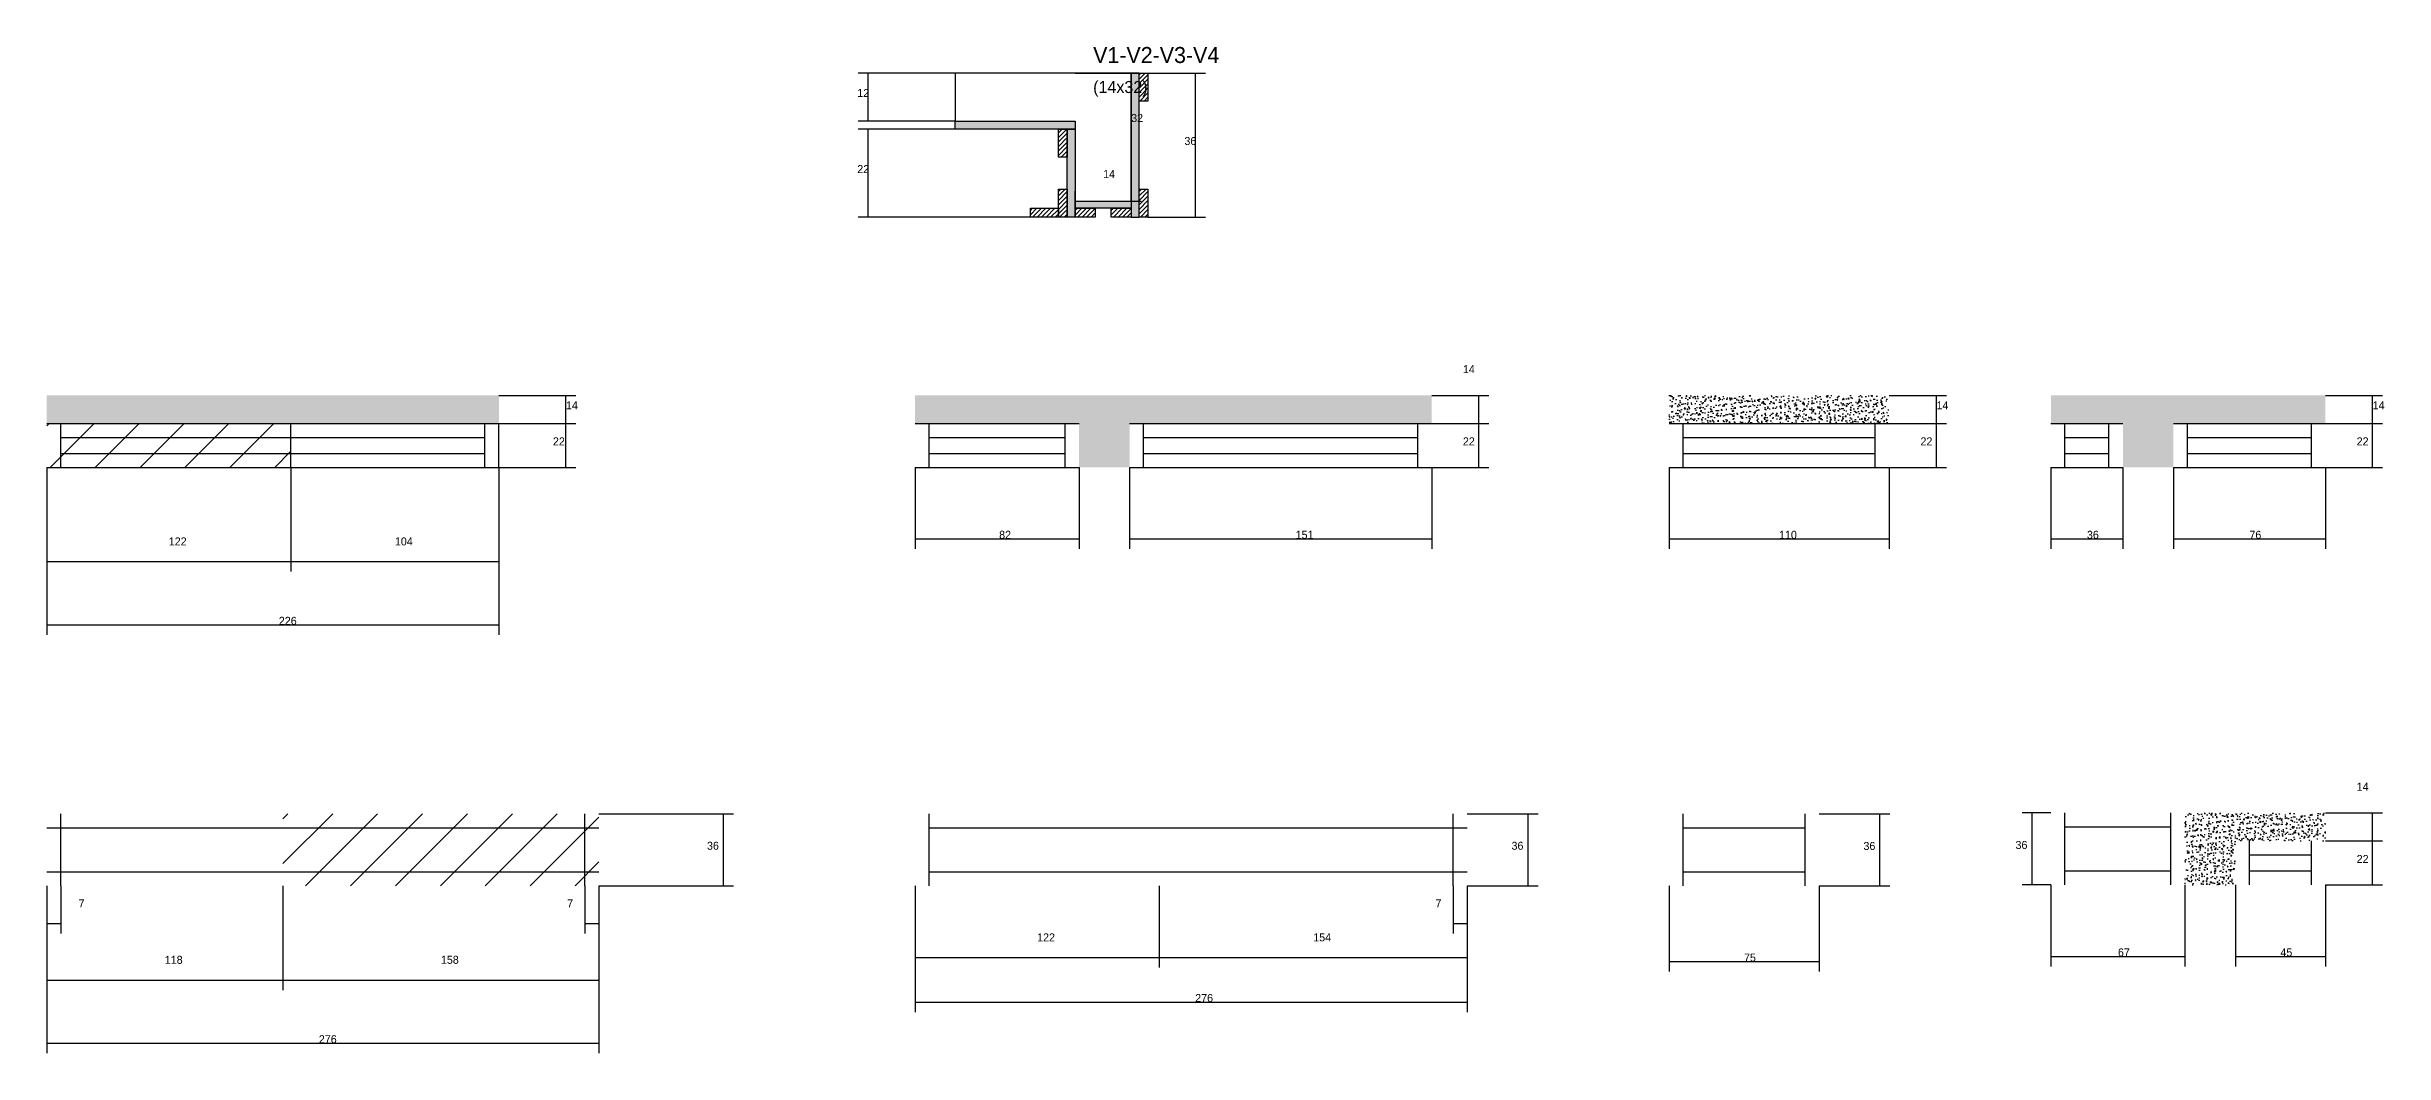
# Model space of a CAD drawing. Header units: metres. Extents: x 129353 to 131995, y 32718 to 33940.
# Drawn here: x 130827 to 131995, y 33437 to 33940 of the extents above; entities that cross this region are included whole.
import ezdxf

# ---------------------------------------------------------------- set-up
doc = ezdxf.new("R2010")
doc.units = ezdxf.units.M
for name, color, linetype in [('CONCRETO', 251, 'Continuous'), ('COTA', 241, 'Continuous'), ('Hachura', 253, 'Continuous'), ('Madeira', 126, 'Continuous'), ('Painéis', 200, 'Continuous'), ('SARR_2.2x7', 40, 'Continuous'), ('Texto Seção', 7, 'Continuous')]:
    doc.layers.add(name, color=color, linetype=linetype)

msp = doc.modelspace()

# ---------------------------------------------------------------- hatches: boundary and pattern name
at = {"layer": 'COTA'}
h = msp.add_hatch(dxfattribs=at)
h.set_pattern_fill('AR-CONC', scale=0.03)
h.paths.add_polyline_path([(131052.8, 33765.5), (130826.8, 33765.5), (130826.8, 33765.5), (130826.8, 33751.5), (130826.8, 33751.5), (131052.8, 33751.5), (131052.8, 33751.5), (131052.8, 33765.5)])
h = msp.add_hatch(dxfattribs=at)
h.set_pattern_fill('AR-CONC', scale=0.03)
h.paths.add_polyline_path([(131342.8, 33751.5), (131342.8, 33729.5), (131368, 33729.5), (131368, 33751.5), (131519, 33751.5), (131519, 33765.5), (131260.8, 33765.5), (131260.8, 33751.5)])
h = msp.add_hatch(dxfattribs=at)
h.set_pattern_fill('AR-CONC', scale=0.03)
h.paths.add_polyline_path([(131747.6, 33751.5), (131747.6, 33765.5), (131637.7, 33765.5), (131637.7, 33751.5)])
h = msp.add_hatch(dxfattribs=at)
h.set_pattern_fill('AR-CONC', scale=0.03)
h.paths.add_polyline_path([(131864.5, 33751.5), (131864.5, 33729.5), (131889.7, 33729.5), (131889.7, 33751.5), (131965.7, 33751.5), (131965.7, 33765.5), (131828.5, 33765.5), (131828.5, 33751.5)])
h = msp.add_hatch(dxfattribs=at)
h.set_pattern_fill('AR-CONC', scale=0.03)
h.paths.add_polyline_path([(131895.5, 33520.8), (131920.7, 33520.8), (131920.7, 33542.8), (131965.7, 33542.8), (131965.7, 33556.8), (131895.5, 33556.8)])
at = {"layer": 'Hachura'}
h = msp.add_hatch(color=8, dxfattribs=at)
h.dxf.hatch_style = 1
h.paths.add_polyline_path([(131372.8, 33926.6), (131368.8, 33926.6), (131368.8, 33926.6), (131368.8, 33854.6), (131368.8, 33854.6), (131372.8, 33854.6), (131372.8, 33854.6), (131372.8, 33926.6)])
h = msp.add_hatch(dxfattribs=at)
h.set_pattern_fill('ANSI31', scale=0.5)
h.paths.add_polyline_path([(131377.2, 33912.6), (131372.8, 33912.6), (131372.8, 33912.6), (131372.8, 33926.6), (131372.8, 33926.6), (131377.2, 33926.6), (131377.2, 33926.6), (131377.2, 33912.6)])
h = msp.add_hatch(color=8, dxfattribs=at)
h.dxf.hatch_style = 1
h.paths.add_polyline_path([(131280.8, 33898.6), (131280.8, 33902.6), (131280.8, 33902.6), (131340.8, 33902.6), (131340.8, 33902.6), (131340.8, 33898.6), (131340.8, 33898.6), (131280.8, 33898.6)])
h = msp.add_hatch(dxfattribs=at)
h.set_pattern_fill('ANSI31', scale=0.5)
h.paths.add_polyline_path([(131336.8, 33884.6), (131332.4, 33884.6), (131332.4, 33884.6), (131332.4, 33898.6), (131332.4, 33898.6), (131336.8, 33898.6), (131336.8, 33898.6), (131336.8, 33884.6)])
h = msp.add_hatch(color=8, dxfattribs=at)
h.dxf.hatch_style = 1
h.paths.add_polyline_path([(131336.8, 33898.6), (131340.8, 33898.6), (131340.8, 33898.6), (131340.8, 33854.6), (131340.8, 33854.6), (131336.8, 33854.6), (131336.8, 33854.6), (131336.8, 33898.6)])
h = msp.add_hatch(dxfattribs=at)
h.set_pattern_fill('ANSI31', scale=0.5)
h.paths.add_polyline_path([(131332.4, 33859), (131332.4, 33854.6), (131332.4, 33854.6), (131318.4, 33854.6), (131318.4, 33854.6), (131318.4, 33859), (131318.4, 33859), (131332.4, 33859)])
h = msp.add_hatch(dxfattribs=at)
h.set_pattern_fill('ANSI31', scale=0.5)
h.paths.add_polyline_path([(131336.8, 33854.6), (131332.4, 33854.6), (131332.4, 33854.6), (131332.4, 33868.6), (131332.4, 33868.6), (131336.8, 33868.6), (131336.8, 33868.6), (131336.8, 33854.6)])
h = msp.add_hatch(color=8, dxfattribs=at)
h.dxf.hatch_style = 1
h.paths.add_polyline_path([(131340.8, 33859), (131340.8, 33862.6), (131340.8, 33862.6), (131368.8, 33862.6), (131368.8, 33862.6), (131368.8, 33859), (131368.8, 33859), (131340.8, 33859)])
h = msp.add_hatch(dxfattribs=at)
h.set_pattern_fill('ANSI31', scale=0.5)
h.paths.add_polyline_path([(131340.8, 33854.6), (131340.8, 33859), (131340.8, 33859), (131350.8, 33859), (131350.8, 33859), (131350.8, 33854.6), (131350.8, 33854.6), (131340.8, 33854.6)])
h = msp.add_hatch(dxfattribs=at)
h.set_pattern_fill('ANSI31', scale=0.5)
h.paths.add_polyline_path([(131358.8, 33854.6), (131358.8, 33859), (131358.8, 33859), (131368.8, 33859), (131368.8, 33859), (131368.8, 33854.6), (131368.8, 33854.6), (131358.8, 33854.6)])
h = msp.add_hatch(dxfattribs=at)
h.set_pattern_fill('ANSI31', scale=0.5)
h.paths.add_polyline_path([(131377.2, 33854.6), (131372.8, 33854.6), (131372.8, 33854.6), (131372.8, 33868.6), (131372.8, 33868.6), (131377.2, 33868.6), (131377.2, 33868.6), (131377.2, 33854.6)])
h = msp.add_hatch(dxfattribs=at)
h.set_pattern_fill('ANSI31', scale=5)
h.paths.add_polyline_path([(130826.8, 33751.5), (130826.8, 33729.5), (130948.8, 33729.5), (130948.8, 33751.5)])
h = msp.add_hatch(dxfattribs=at)
h.set_pattern_fill('ANSI31', scale=5)
h.paths.add_polyline_path([(130944.8, 33556.4), (130944.8, 33520.4), (131102.8, 33520.4), (131102.8, 33556.4)])

# ---------------------------------------------------------------- linework, layer by layer
at = {"layer": 'CONCRETO'}
msp.add_lwpolyline([(131280.8, 33926.6), (131280.8, 33902.6), (131340.8, 33902.6), (131340.8, 33862.6), (131368.8, 33862.6), (131368.8, 33906.6), (131368.8, 33926.6), (131340.8, 33926.6), (131340.8, 33926.6)], close=True, dxfattribs=at)
at = {"layer": 'COTA'}
for p, q in [((131280.8, 33926.6), (131232.4, 33926.6)), ((131237.4, 33902.6), (131237.4, 33926.6)), ((131340.8, 33926.6), (131373.8, 33926.6)), ((131361.6, 33926.6), (131405.9, 33926.6)), ((131368.8, 33862.6), (131368.8, 33926.6)), ((131400.9, 33854.6), (131400.9, 33926.6)), ((131280.8, 33902.6), (131232.4, 33902.6)), ((131280.8, 33898.6), (131232.4, 33898.6)), ((131237.4, 33854.6), (131237.4, 33898.6)), ((131340.8, 33862.6), (131340.8, 33867.6)), ((131340.8, 33862.6), (131373.8, 33862.6)), ((131340.8, 33862.6), (131368.8, 33862.6)), ((131368.8, 33862.6), (131368.8, 33867.6)), ((131318.4, 33854.6), (131232.4, 33854.6)), ((131377.2, 33854.6), (131405.9, 33854.6)), ((131052.8, 33765.5), (131091.3, 33765.5)), ((131086.3, 33751.5), (131086.3, 33765.5)), ((131519, 33765.5), (131547.6, 33765.5)), ((131542.6, 33751.5), (131542.6, 33765.5)), ((131747.6, 33765.5), (131776.3, 33765.5)), ((131771.3, 33751.5), (131771.3, 33765.5)), ((131965.7, 33765.5), (131994.3, 33765.5)), ((131989.3, 33751.5), (131989.3, 33765.5)), ((131052.8, 33751.5), (131091.3, 33751.5)), ((131052.8, 33751.5), (131091.3, 33751.5)), ((131086.3, 33729.5), (131086.3, 33751.5)), ((131519, 33751.5), (131547.6, 33751.5)), ((131519, 33751.5), (131547.6, 33751.5)), ((131542.6, 33729.5), (131542.6, 33751.5)), ((131747.6, 33751.5), (131776.3, 33751.5)), ((131747.6, 33751.5), (131776.3, 33751.5)), ((131771.3, 33729.5), (131771.3, 33751.5)), ((131965.7, 33751.5), (131994.3, 33751.5)), ((131965.7, 33751.5), (131994.3, 33751.5)), ((131989.3, 33729.5), (131989.3, 33751.5)), ((130826.8, 33729.5), (130826.8, 33677.4)), ((130826.8, 33729.5), (130826.8, 33645.8)), ((130948.8, 33729.5), (130948.8, 33677.4)), ((130948.8, 33729.5), (130948.8, 33677.4)), ((131052.8, 33729.5), (131091.3, 33729.5)), ((131052.8, 33729.5), (131052.8, 33677.4)), ((131052.8, 33729.5), (131052.8, 33645.8)), ((131260.8, 33729.5), (131260.8, 33688.8)), ((131342.8, 33729.5), (131342.8, 33688.8)), ((131368, 33729.5), (131368, 33688.8)), ((131519, 33729.5), (131519, 33688.8)), ((131519, 33729.5), (131547.6, 33729.5)), ((131637.7, 33729.5), (131637.7, 33688.8)), ((131747.6, 33729.5), (131747.6, 33688.8)), ((131747.6, 33729.5), (131776.3, 33729.5)), ((131828.5, 33729.5), (131828.5, 33688.8)), ((131864.5, 33729.5), (131864.5, 33688.8)), ((131889.7, 33729.5), (131889.7, 33688.8)), ((131965.7, 33729.5), (131965.7, 33688.8)), ((131965.7, 33729.5), (131994.3, 33729.5)), ((131260.8, 33693.8), (131342.8, 33693.8)), ((131368, 33693.8), (131519, 33693.8)), ((131637.7, 33693.8), (131747.6, 33693.8)), ((131828.5, 33693.8), (131864.5, 33693.8)), ((131889.7, 33693.8), (131965.7, 33693.8)), ((130826.8, 33682.4), (130948.8, 33682.4)), ((130948.8, 33682.4), (131052.8, 33682.4)), ((130826.8, 33650.8), (131052.8, 33650.8)), ((131102.8, 33556.4), (131170.1, 33556.4)), ((131165.1, 33520.4), (131165.1, 33556.4)), ((131536.8, 33556.4), (131572.2, 33556.4)), ((131567.2, 33520.4), (131567.2, 33556.4)), ((131712.7, 33556.3), (131748, 33556.3)), ((131743, 33520.3), (131743, 33556.3)), ((131828.5, 33556.8), (131814.1, 33556.8)), ((131819.1, 33520.8), (131819.1, 33556.8)), ((131965.7, 33556.8), (131994.3, 33556.8)), ((131989.3, 33542.8), (131989.3, 33556.8)), ((131965.7, 33542.8), (131994.3, 33542.8)), ((131965.7, 33542.8), (131994.3, 33542.8)), ((131989.3, 33520.8), (131989.3, 33542.8)), ((130826.8, 33520.4), (130826.8, 33468.3)), ((130826.8, 33520.4), (130826.8, 33436.7)), ((130826.8, 33520.4), (130826.8, 33496.5)), ((130833.8, 33520.4), (130833.8, 33496.5)), ((130944.8, 33520.4), (130944.8, 33468.3)), ((130944.8, 33520.4), (130944.8, 33468.3)), ((131095.8, 33520.4), (131095.8, 33496.5)), ((131102.8, 33520.4), (131102.8, 33468.3)), ((131102.8, 33520.4), (131102.8, 33436.7)), ((131102.8, 33520.4), (131170.1, 33520.4)), ((131102.8, 33520.4), (131102.8, 33496.5)), ((131260.8, 33520.4), (131260.8, 33479.5)), ((131260.8, 33520.4), (131260.8, 33457.3)), ((131382.8, 33520.4), (131382.8, 33479.5)), ((131382.8, 33520.4), (131382.8, 33479.5)), ((131529.8, 33520.4), (131529.8, 33496.5)), ((131536.8, 33520.4), (131536.8, 33479.5)), ((131536.8, 33520.4), (131536.8, 33457.3)), ((131536.8, 33520.4), (131572.2, 33520.4)), ((131536.8, 33520.4), (131536.8, 33496.5)), ((131637.7, 33520.3), (131637.7, 33477.5)), ((131712.6, 33520.3), (131712.6, 33477.5)), ((131712.6, 33520.3), (131748, 33520.3)), ((131828.5, 33520.8), (131814.1, 33520.8)), ((131828.5, 33520.8), (131828.5, 33480.1)), ((131895.5, 33520.8), (131895.5, 33480.1)), ((131920.7, 33520.8), (131920.7, 33480.1)), ((131965.7, 33520.8), (131965.7, 33480.1)), ((131965.7, 33520.8), (131994.3, 33520.8)), ((130826.8, 33501.5), (130833.8, 33501.5)), ((131095.8, 33501.5), (131102.8, 33501.5)), ((131529.8, 33501.5), (131536.8, 33501.5)), ((131260.8, 33484.5), (131382.8, 33484.5)), ((131382.8, 33484.5), (131536.8, 33484.5)), ((131828.5, 33485.1), (131895.5, 33485.1)), ((131920.7, 33485.1), (131965.7, 33485.1)), ((130826.8, 33473.3), (130944.8, 33473.3)), ((130944.8, 33473.3), (131102.8, 33473.3)), ((131637.7, 33482.5), (131712.6, 33482.5)), ((131260.8, 33462.3), (131536.8, 33462.3)), ((130826.8, 33441.7), (131102.8, 33441.7))]:
    msp.add_line(p, q, dxfattribs=at)
at = {"layer": 'Madeira'}
for points in [[(131377.2, 33912.6), (131372.8, 33912.6), (131372.8, 33926.6), (131377.2, 33926.6)], [(131336.8, 33884.6), (131332.4, 33884.6), (131332.4, 33898.6), (131336.8, 33898.6)], [(131332.4, 33859), (131332.4, 33854.6), (131318.4, 33854.6), (131318.4, 33859)], [(131336.8, 33854.6), (131332.4, 33854.6), (131332.4, 33868.6), (131336.8, 33868.6)], [(131340.8, 33854.6), (131340.8, 33859), (131350.8, 33859), (131350.8, 33854.6)], [(131358.8, 33854.6), (131358.8, 33859), (131368.8, 33859), (131368.8, 33854.6)], [(131377.2, 33854.6), (131372.8, 33854.6), (131372.8, 33868.6), (131377.2, 33868.6)]]:
    msp.add_lwpolyline(points, close=True, dxfattribs=at)
at = {"layer": 'Painéis'}
for p, q in [((131280.8, 33902.6), (131340.8, 33902.6)), ((131340.8, 33862.6), (131368.8, 33862.6)), ((130826.8, 33751.5), (131052.8, 33751.5)), ((130948.8, 33729.5), (130948.8, 33751.5)), ((131052.8, 33729.5), (131052.8, 33751.5)), ((131260.8, 33751.5), (131342.8, 33751.5)), ((131368, 33751.5), (131519, 33751.5)), ((131637.7, 33751.5), (131747.6, 33751.5)), ((131828.5, 33751.5), (131864.5, 33751.5)), ((131889.7, 33751.5), (131965.7, 33751.5)), ((130826.8, 33729.5), (131052.8, 33729.5)), ((131260.8, 33729.5), (131342.8, 33729.5)), ((131368, 33729.5), (131519, 33729.5)), ((131637.7, 33729.5), (131747.6, 33729.5)), ((131828.5, 33729.5), (131864.5, 33729.5)), ((131889.7, 33729.5), (131965.7, 33729.5))]:
    msp.add_line(p, q, dxfattribs=at)
for points in [[(131372.8, 33926.6), (131368.8, 33926.6), (131368.8, 33854.6), (131372.8, 33854.6)], [(131280.8, 33898.6), (131280.8, 33902.6), (131340.8, 33902.6), (131340.8, 33898.6)], [(131336.8, 33898.6), (131340.8, 33898.6), (131340.8, 33854.6), (131336.8, 33854.6)], [(131340.8, 33859), (131340.8, 33862.6), (131368.8, 33862.6), (131368.8, 33859)]]:
    msp.add_lwpolyline(points, close=True, dxfattribs=at)
at = {"layer": 'SARR_2.2x7'}
for p, q in [((130833.8, 33729.5), (130833.8, 33751.5)), ((130833.8, 33744.5), (130948.8, 33744.5)), ((130948.8, 33744.5), (131045.8, 33744.5)), ((131045.8, 33729.5), (131045.8, 33751.5)), ((131267.8, 33729.5), (131267.8, 33751.5)), ((131267.8, 33744.5), (131335.8, 33744.5)), ((131335.8, 33729.5), (131335.8, 33751.5)), ((131375, 33729.5), (131375, 33751.5)), ((131375, 33744.5), (131512, 33744.5)), ((131512, 33729.5), (131512, 33751.5)), ((131644.7, 33729.5), (131644.7, 33751.5)), ((131644.7, 33744.5), (131740.6, 33744.5)), ((131740.6, 33729.5), (131740.6, 33751.5)), ((131835.5, 33729.5), (131835.5, 33751.5)), ((131835.5, 33744.5), (131857.5, 33744.5)), ((131857.5, 33729.5), (131857.5, 33751.5)), ((131896.7, 33729.5), (131896.7, 33751.5)), ((131896.7, 33744.5), (131958.7, 33744.5)), ((131958.7, 33729.5), (131958.7, 33751.5)), ((130833.8, 33736.5), (130948.8, 33736.5)), ((130948.8, 33736.5), (131045.8, 33736.5)), ((131267.8, 33736.5), (131335.8, 33736.5)), ((131375, 33736.5), (131512, 33736.5)), ((131644.7, 33736.5), (131740.6, 33736.5)), ((131835.5, 33736.5), (131857.5, 33736.5)), ((131896.7, 33736.5), (131958.7, 33736.5)), ((130833.8, 33520.4), (130833.8, 33556.4)), ((131095.8, 33520.4), (131095.8, 33556.4)), ((131267.8, 33520.4), (131267.8, 33556.4)), ((131529.8, 33520.4), (131529.8, 33556.4)), ((131644.7, 33520.3), (131644.7, 33556.3)), ((131705.6, 33520.3), (131705.6, 33556.3)), ((131835.5, 33520.8), (131835.5, 33556.8)), ((131888.5, 33520.8), (131888.5, 33556.8)), ((130826.8, 33549.4), (130944.8, 33549.4)), ((130944.8, 33549.4), (131102.8, 33549.4)), ((131267.8, 33549.4), (131536.8, 33549.4)), ((131644.7, 33549.3), (131705.6, 33549.3)), ((131835.5, 33549.8), (131888.5, 33549.8)), ((131927.7, 33520.8), (131927.7, 33542.8)), ((131958.7, 33520.8), (131958.7, 33542.8)), ((131927.7, 33535.8), (131958.7, 33535.8)), ((130826.8, 33527.4), (130944.8, 33527.4)), ((130944.8, 33527.4), (131102.8, 33527.4)), ((131267.8, 33527.4), (131536.8, 33527.4)), ((131644.7, 33527.3), (131705.6, 33527.3)), ((131835.5, 33527.8), (131888.5, 33527.8)), ((131927.7, 33527.8), (131958.7, 33527.8))]:
    msp.add_line(p, q, dxfattribs=at)

# ---------------------------------------------------------------- texts
at = {"layer": 'COTA'}
for s, p in [('12', (131231.9, 33914.6)), ('32', (131368.8, 33902.1)), ('36', (131395.4, 33890.6)), ('22', (131231.9, 33876.6)), ('14', (131354.8, 33874.1)), ('14', (131534.6, 33776.6)), ('14', (131086.3, 33758.5)), ('14', (131771.3, 33758.5)), ('14', (131989.3, 33758.5)), ('22', (131079.8, 33740.5)), ('22', (131534.6, 33740.5)), ('22', (131763.3, 33740.5)), ('22', (131981.3, 33740.5)), ('122', (130887.8, 33690.5)), ('104', (131000.8, 33690.5)), ('82', (131302.8, 33693.8)), ('151', (131451, 33693.8)), ('110', (131692.6, 33693.8)), ('36', (131846.5, 33693.8)), ('76', (131927.7, 33693.8)), ('226', (130942.8, 33650.8)), ('14', (131981.3, 33567.9)), ('36', (131156.8, 33538.4)), ('36', (131558.9, 33538.4)), ('36', (131734.8, 33538.3)), ('36', (131810.8, 33538.8)), ('22', (131981.3, 33531.8)), ('7', (130842.7, 33509.6)), ('7', (131086.9, 33509.6)), ('7', (131520.9, 33509.6)), ('122', (131321.8, 33492.6)), ('154', (131459.8, 33492.6)), ('118', (130885.8, 33481.4)), ('158', (131023.8, 33481.4)), ('75', (131675.1, 33482.5)), ('67', (131862, 33485.1)), ('45', (131943.2, 33485.1)), ('276', (131400.8, 33462.3)), ('276', (130962.8, 33441.7))]:
    msp.add_text(s, height=4, dxfattribs=at).set_placement(p)
at = {"layer": 'Texto Seção'}
for s, height, p in [('V1-V2-V3-V4', 8, (131349.8, 33931.6)), ('(14x32)', 6, (131349.8, 33916.6))]:
    msp.add_text(s, height=height, dxfattribs=at).set_placement(p)

doc.saveas('drawing.dxf')
